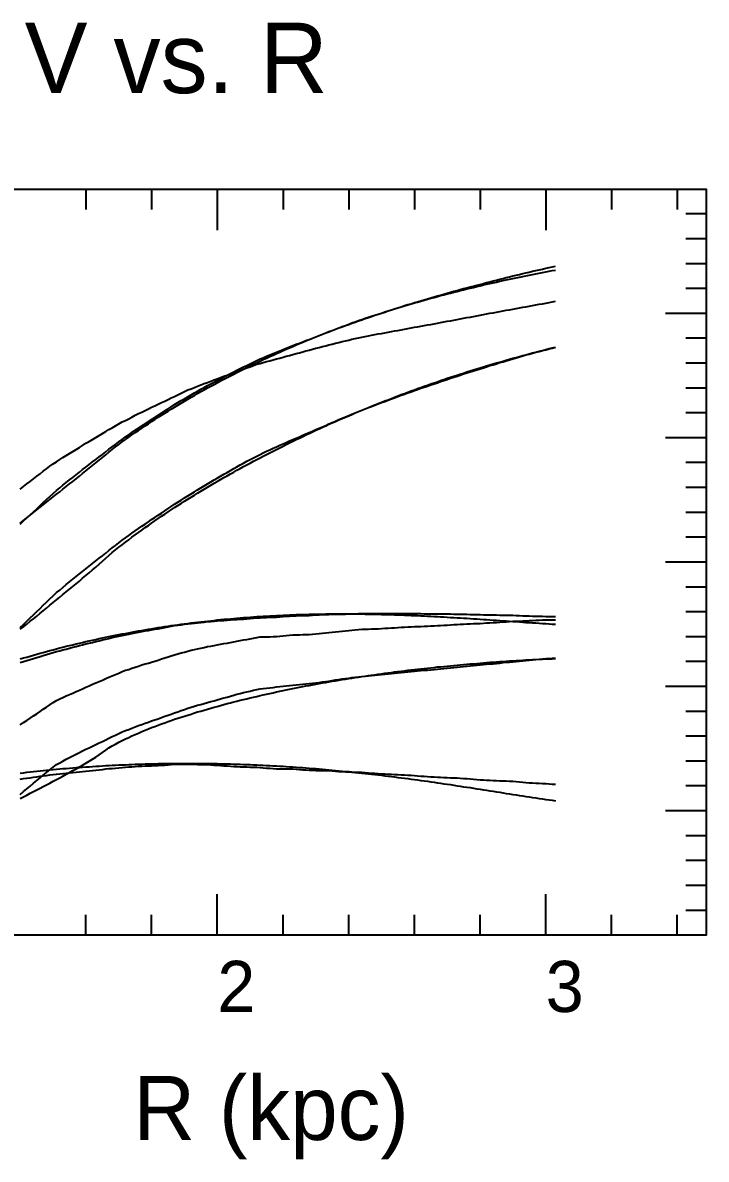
# Model space of a CAD drawing. Extents: x -35 to 179, y -35 to 143.
# Drawn here: x 72.3 to 179.2, y -35 to 142.6 of the extents above; entities that cross this region are included whole.
import ezdxf

# ---------------------------------------------------------------- set-up
doc = ezdxf.new("R2010")
doc.units = 0

msp = doc.modelspace()

# ---------------------------------------------------------------- linework, layer by layer
at = {"color": 0}
for p, q in [((82.18, 116.63), (82.18, 113.43)), ((92.45, 116.63), (92.45, 113.43)), ((102.72, 116.63), (102.72, 110.23)), ((113, 116.63), (113, 113.43)), ((123.27, 116.63), (123.27, 113.43)), ((133.54, 116.63), (133.54, 113.43)), ((143.81, 116.63), (143.81, 113.43)), ((154.08, 116.63), (154.08, 110.23)), ((164.36, 116.63), (164.36, 113.43)), ((174.63, 116.63), (174.63, 113.43)), ((179.2, 112.75), (176, 112.75)), ((179.2, 108.86), (176, 108.86)), ((179.2, 104.97), (176, 104.97)), ((179.2, 101.08), (176, 101.08)), ((179.2, 97.19), (172.8, 97.19)), ((179.2, 93.31), (176, 93.31)), ((179.2, 89.42), (176, 89.42)), ((179.2, 85.53), (176, 85.53)), ((179.2, 81.64), (176, 81.64)), ((179.2, 77.76), (172.8, 77.76)), ((179.2, 73.87), (176, 73.87)), ((179.2, 69.98), (176, 69.98)), ((179.2, 66.09), (176, 66.09)), ((179.2, 62.2), (176, 62.2)), ((179.2, 58.32), (172.8, 58.32)), ((179.2, 54.43), (176, 54.43)), ((179.2, 50.54), (176, 50.54)), ((179.2, 46.65), (176, 46.65)), ((179.2, 42.77), (176, 42.77)), ((179.2, 38.88), (172.8, 38.88)), ((179.2, 34.99), (176, 34.99)), ((179.2, 31.1), (176, 31.1)), ((179.2, 27.21), (176, 27.21)), ((179.2, 23.33), (176, 23.33)), ((179.2, 19.44), (172.8, 19.44)), ((179.2, 15.55), (176, 15.55)), ((179.2, 11.66), (176, 11.66)), ((179.2, 7.78), (176, 7.78)), ((102.72, 0), (102.72, 6.4)), ((154.08, 0), (154.08, 6.4)), ((179.2, 3.89), (176, 3.89)), ((82.18, 0), (82.18, 3.2)), ((92.45, 0), (92.45, 3.2)), ((113, 0), (113, 3.2)), ((123.27, 0), (123.27, 3.2)), ((133.54, 0), (133.54, 3.2)), ((143.81, 0), (143.81, 3.2)), ((164.36, 0), (164.36, 3.2)), ((174.63, 0), (174.63, 3.2))]:
    msp.add_line(p, q, dxfattribs=at)
msp.add_lwpolyline([(0, 0), (0, 116.63), (179.2, 116.63), (179.2, 0)], close=True, dxfattribs=at)
at = {"color": 4}
for points in [[(71.91, 64.28), (72.42, 64.76), (72.93, 65.24), (73.45, 65.71), (73.96, 66.19), (74.47, 66.67), (74.99, 67.15), (75.5, 67.63), (76.02, 68.1), (76.53, 68.57), (77.04, 69.05), (77.56, 69.52), (78.07, 69.93), (78.58, 70.34), (79.1, 70.75), (79.61, 71.16), (80.12, 71.56), (80.64, 71.97), (81.15, 72.37), (81.66, 72.78), (82.18, 73.18), (82.69, 73.58), (83.21, 73.98), (83.72, 74.38), (84.23, 74.78), (84.75, 75.17), (85.26, 75.57), (85.77, 75.96), (86.29, 76.35), (86.8, 76.73), (87.31, 77.12), (87.83, 77.5), (88.34, 77.88), (88.86, 78.22), (89.37, 78.57), (89.88, 78.93), (90.4, 79.28), (90.91, 79.62), (91.42, 79.96), (91.94, 80.29), (92.45, 80.62), (92.96, 80.95), (93.48, 81.28), (93.99, 81.62), (94.51, 81.95), (95.02, 82.28), (95.53, 82.61), (96.05, 82.94), (96.56, 83.25), (97.07, 83.56), (97.59, 83.87), (98.1, 84.18), (98.61, 84.49), (99.13, 84.78), (99.64, 85.06), (100.16, 85.35), (100.67, 85.63), (101.18, 85.91), (101.7, 86.19), (102.21, 86.46), (102.72, 86.73), (103.24, 86.99), (103.75, 87.26), (104.26, 87.53), (104.78, 87.79), (105.29, 88.05), (105.8, 88.31), (106.32, 88.57), (106.83, 88.83), (107.35, 89.08), (107.86, 89.33), (108.37, 89.59), (108.89, 89.83), (109.4, 90.08), (109.91, 90.28), (110.43, 90.49), (110.94, 90.7), (111.45, 90.91), (111.97, 91.12), (112.48, 91.33), (113, 91.55), (113.51, 91.76), (114.02, 91.97), (114.54, 92.18), (115.05, 92.38), (115.56, 92.57), (116.08, 92.76), (116.59, 92.95), (117.1, 93.14), (117.62, 93.35), (118.13, 93.55), (118.65, 93.76), (119.16, 93.96), (119.67, 94.16), (120.19, 94.36), (120.7, 94.55), (121.21, 94.75), (121.73, 94.94), (122.24, 95.13), (122.75, 95.32), (123.27, 95.51), (123.78, 95.7), (124.29, 95.89), (124.81, 96.08), (125.32, 96.26), (125.84, 96.43), (126.35, 96.59), (126.86, 96.76), (127.38, 96.93), (127.89, 97.09), (128.4, 97.26), (128.92, 97.43), (129.43, 97.6), (129.94, 97.76), (130.46, 97.92), (130.97, 98.09), (131.49, 98.25), (132, 98.41), (132.51, 98.57), (133.03, 98.72), (133.54, 98.88), (134.05, 99.03), (134.57, 99.18), (135.08, 99.32), (135.59, 99.47), (136.11, 99.62), (136.62, 99.77), (137.14, 99.92), (137.65, 100.07), (138.16, 100.22), (138.68, 100.36), (139.19, 100.51), (139.7, 100.65), (140.22, 100.8), (140.73, 100.94), (141.24, 101.08), (141.76, 101.21), (142.27, 101.35), (142.79, 101.48), (143.3, 101.61), (143.81, 101.74), (144.33, 101.88), (144.84, 102.01), (145.35, 102.15), (145.87, 102.28), (146.38, 102.41), (146.89, 102.54), (147.41, 102.67), (147.92, 102.8), (148.43, 102.93), (148.95, 103.06), (149.46, 103.18), (149.98, 103.3), (150.49, 103.42), (151, 103.54), (151.52, 103.66), (152.03, 103.78), (152.54, 103.9), (153.06, 104.01), (153.57, 104.13), (154.08, 104.25), (154.6, 104.35), (155.11, 104.46), (155.63, 104.56)], [(71.91, 48.1), (72.42, 48.59), (72.93, 49.09), (73.45, 49.59), (73.96, 50.09), (74.47, 50.59), (74.99, 51.09), (75.5, 51.58), (76.02, 52.07), (76.53, 52.56), (77.04, 53.06), (77.56, 53.55), (78.07, 53.96), (78.58, 54.38), (79.1, 54.8), (79.61, 55.22), (80.12, 55.64), (80.64, 56.06), (81.15, 56.47), (81.66, 56.88), (82.18, 57.29), (82.69, 57.71), (83.21, 58.11), (83.72, 58.52), (84.23, 58.93), (84.75, 59.33), (85.26, 59.74), (85.77, 60.14), (86.29, 60.54), (86.8, 60.94), (87.31, 61.33), (87.83, 61.73), (88.34, 62.12), (88.86, 62.47), (89.37, 62.84), (89.88, 63.2), (90.4, 63.56), (90.91, 63.92), (91.42, 64.27), (91.94, 64.62), (92.45, 64.96), (92.96, 65.31), (93.48, 65.66), (93.99, 66), (94.51, 66.34), (95.02, 66.68), (95.53, 67.02), (96.05, 67.36), (96.56, 67.7), (97.07, 68.03), (97.59, 68.36), (98.1, 68.69), (98.61, 69.02), (99.13, 69.33), (99.64, 69.64), (100.16, 69.95), (100.67, 70.25), (101.18, 70.56), (101.7, 70.86), (102.21, 71.16), (102.72, 71.46), (103.24, 71.76), (103.75, 72.06), (104.26, 72.35), (104.78, 72.65), (105.29, 72.94), (105.8, 73.23), (106.32, 73.52), (106.83, 73.81), (107.35, 74.08), (107.86, 74.35), (108.37, 74.63), (108.89, 74.9), (109.4, 75.17), (109.91, 75.4), (110.43, 75.64), (110.94, 75.88), (111.45, 76.11), (111.97, 76.34), (112.48, 76.58), (113, 76.8), (113.51, 77.03), (114.02, 77.26), (114.54, 77.49), (115.05, 77.71), (115.56, 77.93), (116.08, 78.15), (116.59, 78.37), (117.1, 78.59), (117.62, 78.81), (118.13, 79.03), (118.65, 79.26), (119.16, 79.48), (119.67, 79.69), (120.19, 79.92), (120.7, 80.15), (121.21, 80.37), (121.73, 80.59), (122.24, 80.82), (122.75, 81.03), (123.27, 81.25), (123.78, 81.46), (124.29, 81.67), (124.81, 81.87), (125.32, 82.08), (125.84, 82.28), (126.35, 82.48), (126.86, 82.67), (127.38, 82.87), (127.89, 83.06), (128.4, 83.26), (128.92, 83.45), (129.43, 83.64), (129.94, 83.83), (130.46, 84.02), (130.97, 84.21), (131.49, 84.4), (132, 84.58), (132.51, 84.77), (133.03, 84.95), (133.54, 85.13), (134.05, 85.31), (134.57, 85.49), (135.08, 85.67), (135.59, 85.84), (136.11, 86.02), (136.62, 86.2), (137.14, 86.37), (137.65, 86.55), (138.16, 86.72), (138.68, 86.89), (139.19, 87.06), (139.7, 87.23), (140.22, 87.4), (140.73, 87.57), (141.24, 87.74), (141.76, 87.9), (142.27, 88.07), (142.79, 88.23), (143.3, 88.39), (143.81, 88.55), (144.33, 88.71), (144.84, 88.87), (145.35, 89.03), (145.87, 89.18), (146.38, 89.34), (146.89, 89.5), (147.41, 89.65), (147.92, 89.8), (148.43, 89.96), (148.95, 90.11), (149.46, 90.26), (149.98, 90.41), (150.49, 90.56), (151, 90.71), (151.52, 90.85), (152.03, 91), (152.54, 91.14), (153.06, 91.28), (153.57, 91.42), (154.08, 91.56), (154.6, 91.69), (155.11, 91.81), (155.63, 91.94)], [(71.91, 42.65), (72.42, 42.81), (72.93, 42.96), (73.45, 43.12), (73.96, 43.28), (74.47, 43.43), (74.99, 43.59), (75.5, 43.74), (76.02, 43.89), (76.53, 44.04), (77.04, 44.19), (77.56, 44.34), (78.07, 44.47), (78.58, 44.61), (79.1, 44.74), (79.61, 44.87), (80.12, 45.01), (80.64, 45.14), (81.15, 45.27), (81.66, 45.4), (82.18, 45.53), (82.69, 45.65), (83.21, 45.78), (83.72, 45.91), (84.23, 46.03), (84.75, 46.16), (85.26, 46.28), (85.77, 46.4), (86.29, 46.52), (86.8, 46.63), (87.31, 46.74), (87.83, 46.86), (88.34, 46.97), (88.86, 47.07), (89.37, 47.18), (89.88, 47.28), (90.4, 47.38), (90.91, 47.48), (91.42, 47.57), (91.94, 47.66), (92.45, 47.74), (92.96, 47.83), (93.48, 47.91), (93.99, 48.01), (94.51, 48.11), (95.02, 48.21), (95.53, 48.3), (96.05, 48.39), (96.56, 48.46), (97.07, 48.53), (97.59, 48.6), (98.1, 48.66), (98.61, 48.73), (99.13, 48.79), (99.64, 48.85), (100.16, 48.91), (100.67, 48.96), (101.18, 49.02), (101.7, 49.06), (102.21, 49.1), (102.72, 49.14), (103.24, 49.18), (103.75, 49.21), (104.26, 49.25), (104.78, 49.29), (105.29, 49.33), (105.8, 49.36), (106.32, 49.4), (106.83, 49.43), (107.35, 49.48), (107.86, 49.52), (108.37, 49.56), (108.89, 49.6), (109.4, 49.64), (109.91, 49.66), (110.43, 49.68), (110.94, 49.7), (111.45, 49.72), (111.97, 49.74), (112.48, 49.78), (113, 49.82), (113.51, 49.86), (114.02, 49.9), (114.54, 49.93), (115.05, 49.95), (115.56, 49.96), (116.08, 49.97), (116.59, 49.99), (117.1, 50), (117.62, 50.03), (118.13, 50.06), (118.65, 50.09), (119.16, 50.12), (119.67, 50.15), (120.19, 50.16), (120.7, 50.17), (121.21, 50.18), (121.73, 50.18), (122.24, 50.19), (122.75, 50.2), (123.27, 50.22), (123.78, 50.24), (124.29, 50.25), (124.81, 50.27), (125.32, 50.29), (125.84, 50.28), (126.35, 50.28), (126.86, 50.28), (127.38, 50.28), (127.89, 50.28), (128.4, 50.28), (128.92, 50.29), (129.43, 50.29), (129.94, 50.29), (130.46, 50.29), (130.97, 50.3), (131.49, 50.3), (132, 50.3), (132.51, 50.3), (133.03, 50.3), (133.54, 50.29), (134.05, 50.28), (134.57, 50.27), (135.08, 50.26), (135.59, 50.25), (136.11, 50.25), (136.62, 50.25), (137.14, 50.24), (137.65, 50.23), (138.16, 50.23), (138.68, 50.22), (139.19, 50.22), (139.7, 50.21), (140.22, 50.21), (140.73, 50.2), (141.24, 50.19), (141.76, 50.17), (142.27, 50.16), (142.79, 50.14), (143.3, 50.12), (143.81, 50.11), (144.33, 50.1), (144.84, 50.09), (145.35, 50.08), (145.87, 50.07), (146.38, 50.06), (146.89, 50.05), (147.41, 50.04), (147.92, 50.03), (148.43, 50.02), (148.95, 50.01), (149.46, 49.99), (149.98, 49.97), (150.49, 49.95), (151, 49.93), (151.52, 49.91), (152.03, 49.89), (152.54, 49.88), (153.06, 49.87), (153.57, 49.85), (154.08, 49.84), (154.6, 49.83), (155.11, 49.81), (155.63, 49.8)]]:
    msp.add_lwpolyline(points, dxfattribs=at)
at = {"color": 3}
for points in [[(71.91, 64.43), (72.42, 64.84), (72.93, 65.25), (73.45, 65.66), (73.96, 66.07), (74.47, 66.48), (74.99, 66.89), (75.5, 67.3), (76.02, 67.71), (76.53, 68.11), (77.04, 68.52), (77.56, 68.93), (78.07, 69.33), (78.58, 69.74), (79.1, 70.14), (79.61, 70.55), (80.12, 70.95), (80.64, 71.36), (81.15, 71.77), (81.66, 72.18), (82.18, 72.58), (82.69, 72.99), (83.21, 73.41), (83.72, 73.83), (84.23, 74.25), (84.75, 74.68), (85.26, 75.11), (85.77, 75.53), (86.29, 75.93), (86.8, 76.33), (87.31, 76.72), (87.83, 77.1), (88.34, 77.47), (88.86, 77.84), (89.37, 78.21), (89.88, 78.56), (90.4, 78.92), (90.91, 79.27), (91.42, 79.62), (91.94, 79.96), (92.45, 80.3), (92.96, 80.63), (93.48, 80.96), (93.99, 81.29), (94.51, 81.61), (95.02, 81.93), (95.53, 82.25), (96.05, 82.56), (96.56, 82.88), (97.07, 83.18), (97.59, 83.49), (98.1, 83.79), (98.61, 84.09), (99.13, 84.38), (99.64, 84.68), (100.16, 84.97), (100.67, 85.25), (101.18, 85.54), (101.7, 85.82), (102.21, 86.1), (102.72, 86.37), (103.24, 86.65), (103.75, 86.92), (104.26, 87.19), (104.78, 87.45), (105.29, 87.72), (105.8, 87.98), (106.32, 88.24), (106.83, 88.49), (107.35, 88.75), (107.86, 89), (108.37, 89.24), (108.89, 89.49), (109.4, 89.73), (109.91, 89.98), (110.43, 90.21), (110.94, 90.45), (111.45, 90.69), (111.97, 90.92), (112.48, 91.15), (113, 91.38), (113.51, 91.6), (114.02, 91.82), (114.54, 92.05), (115.05, 92.26), (115.56, 92.48), (116.08, 92.7), (116.59, 92.91), (117.1, 93.12), (117.62, 93.33), (118.13, 93.53), (118.65, 93.74), (119.16, 93.94), (119.67, 94.14), (120.19, 94.34), (120.7, 94.53), (121.21, 94.73), (121.73, 94.92), (122.24, 95.11), (122.75, 95.3), (123.27, 95.49), (123.78, 95.67), (124.29, 95.85), (124.81, 96.03), (125.32, 96.21), (125.84, 96.39), (126.35, 96.56), (126.86, 96.74), (127.38, 96.91), (127.89, 97.08), (128.4, 97.25), (128.92, 97.41), (129.43, 97.58), (129.94, 97.74), (130.46, 97.9), (130.97, 98.06), (131.49, 98.22), (132, 98.37), (132.51, 98.53), (133.03, 98.68), (133.54, 98.83), (134.05, 98.98), (134.57, 99.12), (135.08, 99.27), (135.59, 99.41), (136.11, 99.56), (136.62, 99.7), (137.14, 99.84), (137.65, 99.98), (138.16, 100.11), (138.68, 100.25), (139.19, 100.38), (139.7, 100.51), (140.22, 100.64), (140.73, 100.77), (141.24, 100.9), (141.76, 101.03), (142.27, 101.15), (142.79, 101.27), (143.3, 101.4), (143.81, 101.52), (144.33, 101.64), (144.84, 101.75), (145.35, 101.87), (145.87, 101.99), (146.38, 102.1), (146.89, 102.22), (147.41, 102.33), (147.92, 102.44), (148.43, 102.55), (148.95, 102.66), (149.46, 102.76), (149.98, 102.87), (150.49, 102.98), (151, 103.08), (151.52, 103.18), (152.03, 103.29), (152.54, 103.39), (153.06, 103.49), (153.57, 103.59), (154.08, 103.69), (154.6, 103.79), (155.11, 103.89), (155.63, 103.98)], [(71.91, 47.82), (72.42, 48.23), (72.93, 48.65), (73.45, 49.07), (73.96, 49.48), (74.47, 49.9), (74.99, 50.32), (75.5, 50.73), (76.02, 51.15), (76.53, 51.57), (77.04, 51.99), (77.56, 52.41), (78.07, 52.83), (78.58, 53.25), (79.1, 53.67), (79.61, 54.09), (80.12, 54.52), (80.64, 54.94), (81.15, 55.37), (81.66, 55.8), (82.18, 56.23), (82.69, 56.66), (83.21, 57.1), (83.72, 57.55), (84.23, 58), (84.75, 58.47), (85.26, 58.93), (85.77, 59.38), (86.29, 59.81), (86.8, 60.23), (87.31, 60.64), (87.83, 61.04), (88.34, 61.44), (88.86, 61.83), (89.37, 62.22), (89.88, 62.6), (90.4, 62.97), (90.91, 63.34), (91.42, 63.71), (91.94, 64.07), (92.45, 64.43), (92.96, 64.79), (93.48, 65.14), (93.99, 65.49), (94.51, 65.83), (95.02, 66.17), (95.53, 66.51), (96.05, 66.84), (96.56, 67.18), (97.07, 67.5), (97.59, 67.83), (98.1, 68.15), (98.61, 68.47), (99.13, 68.79), (99.64, 69.11), (100.16, 69.42), (100.67, 69.73), (101.18, 70.03), (101.7, 70.34), (102.21, 70.64), (102.72, 70.94), (103.24, 71.24), (103.75, 71.53), (104.26, 71.82), (104.78, 72.12), (105.29, 72.4), (105.8, 72.69), (106.32, 72.97), (106.83, 73.25), (107.35, 73.53), (107.86, 73.81), (108.37, 74.08), (108.89, 74.36), (109.4, 74.63), (109.91, 74.9), (110.43, 75.16), (110.94, 75.43), (111.45, 75.69), (111.97, 75.95), (112.48, 76.21), (113, 76.46), (113.51, 76.72), (114.02, 76.97), (114.54, 77.22), (115.05, 77.47), (115.56, 77.72), (116.08, 77.96), (116.59, 78.21), (117.1, 78.45), (117.62, 78.69), (118.13, 78.93), (118.65, 79.16), (119.16, 79.4), (119.67, 79.63), (120.19, 79.86), (120.7, 80.09), (121.21, 80.31), (121.73, 80.54), (122.24, 80.76), (122.75, 80.98), (123.27, 81.2), (123.78, 81.42), (124.29, 81.64), (124.81, 81.85), (125.32, 82.07), (125.84, 82.28), (126.35, 82.49), (126.86, 82.7), (127.38, 82.9), (127.89, 83.11), (128.4, 83.31), (128.92, 83.51), (129.43, 83.71), (129.94, 83.91), (130.46, 84.11), (130.97, 84.3), (131.49, 84.5), (132, 84.69), (132.51, 84.88), (133.03, 85.07), (133.54, 85.26), (134.05, 85.44), (134.57, 85.63), (135.08, 85.81), (135.59, 85.99), (136.11, 86.17), (136.62, 86.35), (137.14, 86.52), (137.65, 86.7), (138.16, 86.87), (138.68, 87.05), (139.19, 87.22), (139.7, 87.39), (140.22, 87.55), (140.73, 87.72), (141.24, 87.88), (141.76, 88.05), (142.27, 88.21), (142.79, 88.37), (143.3, 88.53), (143.81, 88.68), (144.33, 88.84), (144.84, 88.99), (145.35, 89.15), (145.87, 89.3), (146.38, 89.45), (146.89, 89.6), (147.41, 89.75), (147.92, 89.89), (148.43, 90.04), (148.95, 90.18), (149.46, 90.32), (149.98, 90.46), (150.49, 90.6), (151, 90.74), (151.52, 90.87), (152.03, 91.01), (152.54, 91.14), (153.06, 91.27), (153.57, 91.4), (154.08, 91.53), (154.6, 91.66), (155.11, 91.79), (155.63, 91.91)], [(71.91, 43.19), (72.42, 43.34), (72.93, 43.49), (73.45, 43.64), (73.96, 43.79), (74.47, 43.93), (74.99, 44.08), (75.5, 44.22), (76.02, 44.36), (76.53, 44.5), (77.04, 44.63), (77.56, 44.77), (78.07, 44.9), (78.58, 45.03), (79.1, 45.16), (79.61, 45.29), (80.12, 45.41), (80.64, 45.54), (81.15, 45.66), (81.66, 45.78), (82.18, 45.9), (82.69, 46.02), (83.21, 46.13), (83.72, 46.25), (84.23, 46.36), (84.75, 46.47), (85.26, 46.58), (85.77, 46.68), (86.29, 46.79), (86.8, 46.89), (87.31, 46.99), (87.83, 47.09), (88.34, 47.19), (88.86, 47.29), (89.37, 47.38), (89.88, 47.48), (90.4, 47.57), (90.91, 47.66), (91.42, 47.74), (91.94, 47.83), (92.45, 47.92), (92.96, 48), (93.48, 48.08), (93.99, 48.16), (94.51, 48.24), (95.02, 48.32), (95.53, 48.39), (96.05, 48.46), (96.56, 48.54), (97.07, 48.61), (97.59, 48.68), (98.1, 48.74), (98.61, 48.81), (99.13, 48.87), (99.64, 48.93), (100.16, 48.99), (100.67, 49.05), (101.18, 49.11), (101.7, 49.17), (102.21, 49.22), (102.72, 49.28), (103.24, 49.33), (103.75, 49.38), (104.26, 49.43), (104.78, 49.47), (105.29, 49.52), (105.8, 49.56), (106.32, 49.6), (106.83, 49.65), (107.35, 49.69), (107.86, 49.72), (108.37, 49.76), (108.89, 49.8), (109.4, 49.83), (109.91, 49.86), (110.43, 49.89), (110.94, 49.92), (111.45, 49.95), (111.97, 49.98), (112.48, 50), (113, 50.03), (113.51, 50.05), (114.02, 50.07), (114.54, 50.09), (115.05, 50.11), (115.56, 50.13), (116.08, 50.14), (116.59, 50.16), (117.1, 50.17), (117.62, 50.18), (118.13, 50.19), (118.65, 50.2), (119.16, 50.21), (119.67, 50.22), (120.19, 50.22), (120.7, 50.23), (121.21, 50.23), (121.73, 50.23), (122.24, 50.23), (122.75, 50.23), (123.27, 50.23), (123.78, 50.23), (124.29, 50.23), (124.81, 50.22), (125.32, 50.22), (125.84, 50.21), (126.35, 50.2), (126.86, 50.19), (127.38, 50.18), (127.89, 50.17), (128.4, 50.16), (128.92, 50.14), (129.43, 50.13), (129.94, 50.12), (130.46, 50.1), (130.97, 50.08), (131.49, 50.06), (132, 50.04), (132.51, 50.02), (133.03, 50), (133.54, 49.98), (134.05, 49.96), (134.57, 49.94), (135.08, 49.91), (135.59, 49.89), (136.11, 49.86), (136.62, 49.84), (137.14, 49.81), (137.65, 49.78), (138.16, 49.75), (138.68, 49.72), (139.19, 49.69), (139.7, 49.66), (140.22, 49.63), (140.73, 49.6), (141.24, 49.57), (141.76, 49.54), (142.27, 49.51), (142.79, 49.47), (143.3, 49.44), (143.81, 49.4), (144.33, 49.37), (144.84, 49.34), (145.35, 49.3), (145.87, 49.27), (146.38, 49.23), (146.89, 49.2), (147.41, 49.16), (147.92, 49.12), (148.43, 49.09), (148.95, 49.05), (149.46, 49.02), (149.98, 48.98), (150.49, 48.95), (151, 48.91), (151.52, 48.88), (152.03, 48.84), (152.54, 48.81), (153.06, 48.78), (153.57, 48.75), (154.08, 48.71), (154.6, 48.68), (155.11, 48.65), (155.63, 48.63)]]:
    msp.add_lwpolyline(points, dxfattribs=at)
at = {"color": 6}
for points in [[(71.91, 69.75), (72.42, 70.15), (72.93, 70.55), (73.45, 70.94), (73.96, 71.34), (74.47, 71.74), (74.99, 72.13), (75.5, 72.52), (76.02, 72.92), (76.53, 73.31), (77.04, 73.7), (77.56, 74.02), (78.07, 74.35), (78.58, 74.67), (79.1, 74.99), (79.61, 75.31), (80.12, 75.63), (80.64, 75.94), (81.15, 76.26), (81.66, 76.57), (82.18, 76.89), (82.69, 77.19), (83.21, 77.5), (83.72, 77.81), (84.23, 78.11), (84.75, 78.42), (85.26, 78.72), (85.77, 79.03), (86.29, 79.33), (86.8, 79.63), (87.31, 79.94), (87.83, 80.24), (88.34, 80.48), (88.86, 80.74), (89.37, 81), (89.88, 81.27), (90.4, 81.53), (90.91, 81.77), (91.42, 82.02), (91.94, 82.27), (92.45, 82.52), (92.96, 82.77), (93.48, 83.01), (93.99, 83.25), (94.51, 83.5), (95.02, 83.74), (95.53, 83.99), (96.05, 84.23), (96.56, 84.48), (97.07, 84.73), (97.59, 84.98), (98.1, 85.23), (98.61, 85.43), (99.13, 85.63), (99.64, 85.83), (100.16, 86.02), (100.67, 86.22), (101.18, 86.41), (101.7, 86.61), (102.21, 86.8), (102.72, 86.99), (103.24, 87.18), (103.75, 87.37), (104.26, 87.56), (104.78, 87.75), (105.29, 87.94), (105.8, 88.12), (106.32, 88.31), (106.83, 88.5), (107.35, 88.69), (107.86, 88.87), (108.37, 89.06), (108.89, 89.25), (109.4, 89.38), (109.91, 89.52), (110.43, 89.67), (110.94, 89.81), (111.45, 89.96), (111.97, 90.09), (112.48, 90.22), (113, 90.36), (113.51, 90.49), (114.02, 90.62), (114.54, 90.77), (115.05, 90.91), (115.56, 91.05), (116.08, 91.19), (116.59, 91.34), (117.1, 91.47), (117.62, 91.61), (118.13, 91.74), (118.65, 91.88), (119.16, 92.02), (119.67, 92.15), (120.19, 92.28), (120.7, 92.41), (121.21, 92.54), (121.73, 92.67), (122.24, 92.8), (122.75, 92.92), (123.27, 93.04), (123.78, 93.16), (124.29, 93.28), (124.81, 93.39), (125.32, 93.49), (125.84, 93.59), (126.35, 93.69), (126.86, 93.79), (127.38, 93.89), (127.89, 93.98), (128.4, 94.08), (128.92, 94.17), (129.43, 94.27), (129.94, 94.36), (130.46, 94.46), (130.97, 94.55), (131.49, 94.65), (132, 94.74), (132.51, 94.84), (133.03, 94.93), (133.54, 95.03), (134.05, 95.12), (134.57, 95.21), (135.08, 95.31), (135.59, 95.4), (136.11, 95.49), (136.62, 95.59), (137.14, 95.68), (137.65, 95.77), (138.16, 95.87), (138.68, 95.96), (139.19, 96.06), (139.7, 96.15), (140.22, 96.25), (140.73, 96.35), (141.24, 96.44), (141.76, 96.54), (142.27, 96.63), (142.79, 96.73), (143.3, 96.82), (143.81, 96.92), (144.33, 97.01), (144.84, 97.11), (145.35, 97.21), (145.87, 97.3), (146.38, 97.4), (146.89, 97.49), (147.41, 97.59), (147.92, 97.68), (148.43, 97.78), (148.95, 97.87), (149.46, 97.97), (149.98, 98.06), (150.49, 98.15), (151, 98.25), (151.52, 98.34), (152.03, 98.44), (152.54, 98.53), (153.06, 98.63), (153.57, 98.72), (154.08, 98.82), (154.6, 98.91), (155.11, 99.01), (155.63, 99.1)], [(71.91, 22.02), (72.42, 22.45), (72.93, 22.89), (73.45, 23.32), (73.96, 23.76), (74.47, 24.19), (74.99, 24.63), (75.5, 25.04), (76.02, 25.46), (76.53, 25.87), (77.04, 26.29), (77.56, 26.7), (78.07, 26.96), (78.58, 27.23), (79.1, 27.5), (79.61, 27.76), (80.12, 28.03), (80.64, 28.29), (81.15, 28.54), (81.66, 28.8), (82.18, 29.06), (82.69, 29.32), (83.21, 29.57), (83.72, 29.81), (84.23, 30.06), (84.75, 30.31), (85.26, 30.56), (85.77, 30.8), (86.29, 31.05), (86.8, 31.29), (87.31, 31.53), (87.83, 31.77), (88.34, 32.01), (88.86, 32.18), (89.37, 32.38), (89.88, 32.57), (90.4, 32.76), (90.91, 32.96), (91.42, 33.13), (91.94, 33.31), (92.45, 33.49), (92.96, 33.67), (93.48, 33.85), (93.99, 34.04), (94.51, 34.22), (95.02, 34.4), (95.53, 34.58), (96.05, 34.77), (96.56, 34.94), (97.07, 35.12), (97.59, 35.29), (98.1, 35.47), (98.61, 35.65), (99.13, 35.79), (99.64, 35.94), (100.16, 36.08), (100.67, 36.23), (101.18, 36.37), (101.7, 36.52), (102.21, 36.66), (102.72, 36.8), (103.24, 36.95), (103.75, 37.09), (104.26, 37.23), (104.78, 37.37), (105.29, 37.52), (105.8, 37.66), (106.32, 37.8), (106.83, 37.94), (107.35, 38.05), (107.86, 38.17), (108.37, 38.29), (108.89, 38.41), (109.4, 38.53), (109.91, 38.57), (110.43, 38.63), (110.94, 38.69), (111.45, 38.75), (111.97, 38.81), (112.48, 38.86), (113, 38.92), (113.51, 38.97), (114.02, 39.03), (114.54, 39.08), (115.05, 39.13), (115.56, 39.18), (116.08, 39.24), (116.59, 39.29), (117.1, 39.34), (117.62, 39.4), (118.13, 39.46), (118.65, 39.53), (119.16, 39.59), (119.67, 39.65), (120.19, 39.73), (120.7, 39.82), (121.21, 39.9), (121.73, 39.98), (122.24, 40.06), (122.75, 40.14), (123.27, 40.2), (123.78, 40.27), (124.29, 40.33), (124.81, 40.4), (125.32, 40.47), (125.84, 40.51), (126.35, 40.56), (126.86, 40.61), (127.38, 40.66), (127.89, 40.71), (128.4, 40.76), (128.92, 40.81), (129.43, 40.87), (129.94, 40.92), (130.46, 40.97), (130.97, 41.02), (131.49, 41.07), (132, 41.12), (132.51, 41.17), (133.03, 41.22), (133.54, 41.27), (134.05, 41.32), (134.57, 41.36), (135.08, 41.41), (135.59, 41.46), (136.11, 41.51), (136.62, 41.56), (137.14, 41.61), (137.65, 41.66), (138.16, 41.71), (138.68, 41.76), (139.19, 41.81), (139.7, 41.86), (140.22, 41.91), (140.73, 41.96), (141.24, 42.01), (141.76, 42.06), (142.27, 42.11), (142.79, 42.16), (143.3, 42.21), (143.81, 42.26), (144.33, 42.31), (144.84, 42.36), (145.35, 42.41), (145.87, 42.45), (146.38, 42.5), (146.89, 42.55), (147.41, 42.61), (147.92, 42.66), (148.43, 42.71), (148.95, 42.76), (149.46, 42.81), (149.98, 42.86), (150.49, 42.91), (151, 42.96), (151.52, 43.01), (152.03, 43.06), (152.54, 43.11), (153.06, 43.15), (153.57, 43.2), (154.08, 43.25), (154.6, 43.27), (155.11, 43.29), (155.63, 43.3)]]:
    msp.add_lwpolyline(points, dxfattribs=at)
at = {"color": 1}
msp.add_lwpolyline([(71.91, 32.88), (72.42, 33.23), (72.93, 33.57), (73.45, 33.92), (73.96, 34.27), (74.47, 34.63), (74.99, 34.98), (75.5, 35.32), (76.02, 35.67), (76.53, 36.01), (77.04, 36.36), (77.56, 36.71), (78.07, 36.93), (78.58, 37.16), (79.1, 37.4), (79.61, 37.63), (80.12, 37.86), (80.64, 38.09), (81.15, 38.31), (81.66, 38.54), (82.18, 38.77), (82.69, 38.99), (83.21, 39.22), (83.72, 39.44), (84.23, 39.67), (84.75, 39.89), (85.26, 40.12), (85.77, 40.33), (86.29, 40.55), (86.8, 40.76), (87.31, 40.98), (87.83, 41.2), (88.34, 41.41), (88.86, 41.56), (89.37, 41.74), (89.88, 41.91), (90.4, 42.08), (90.91, 42.25), (91.42, 42.4), (91.94, 42.55), (92.45, 42.7), (92.96, 42.85), (93.48, 43.01), (93.99, 43.18), (94.51, 43.35), (95.02, 43.52), (95.53, 43.69), (96.05, 43.85), (96.56, 43.99), (97.07, 44.13), (97.59, 44.27), (98.1, 44.41), (98.61, 44.55), (99.13, 44.67), (99.64, 44.78), (100.16, 44.89), (100.67, 45), (101.18, 45.11), (101.7, 45.2), (102.21, 45.3), (102.72, 45.4), (103.24, 45.49), (103.75, 45.59), (104.26, 45.68), (104.78, 45.78), (105.29, 45.88), (105.8, 45.97), (106.32, 46.07), (106.83, 46.17), (107.35, 46.25), (107.86, 46.34), (108.37, 46.44), (108.89, 46.53), (109.4, 46.62), (109.91, 46.62), (110.43, 46.64), (110.94, 46.67), (111.45, 46.69), (111.97, 46.72), (112.48, 46.77), (113, 46.81), (113.51, 46.86), (114.02, 46.9), (114.54, 46.95), (115.05, 46.96), (115.56, 46.98), (116.08, 47), (116.59, 47.02), (117.1, 47.03), (117.62, 47.08), (118.13, 47.13), (118.65, 47.19), (119.16, 47.24), (119.67, 47.29), (120.19, 47.34), (120.7, 47.39), (121.21, 47.44), (121.73, 47.48), (122.24, 47.53), (122.75, 47.58), (123.27, 47.63), (123.78, 47.68), (124.29, 47.73), (124.81, 47.77), (125.32, 47.82), (125.84, 47.83), (126.35, 47.85), (126.86, 47.88), (127.38, 47.9), (127.89, 47.92), (128.4, 47.95), (128.92, 47.98), (129.43, 48.01), (129.94, 48.04), (130.46, 48.07), (130.97, 48.1), (131.49, 48.13), (132, 48.16), (132.51, 48.19), (133.03, 48.22), (133.54, 48.24), (134.05, 48.26), (134.57, 48.27), (135.08, 48.29), (135.59, 48.31), (136.11, 48.34), (136.62, 48.37), (137.14, 48.4), (137.65, 48.43), (138.16, 48.46), (138.68, 48.49), (139.19, 48.52), (139.7, 48.56), (140.22, 48.59), (140.73, 48.62), (141.24, 48.65), (141.76, 48.67), (142.27, 48.69), (142.79, 48.71), (143.3, 48.73), (143.81, 48.75), (144.33, 48.78), (144.84, 48.81), (145.35, 48.84), (145.87, 48.87), (146.38, 48.9), (146.89, 48.93), (147.41, 48.97), (147.92, 49), (148.43, 49.03), (148.95, 49.07), (149.46, 49.09), (149.98, 49.11), (150.49, 49.13), (151, 49.16), (151.52, 49.18), (152.03, 49.21), (152.54, 49.24), (153.06, 49.26), (153.57, 49.29), (154.08, 49.32), (154.6, 49.32), (155.11, 49.32), (155.63, 49.32)], dxfattribs=at)
at = {"color": 2}
for points in [[(71.91, 32.88), (72.42, 33.23), (72.93, 33.57), (73.45, 33.92), (73.96, 34.27), (74.47, 34.63), (74.99, 34.98), (75.5, 35.32), (76.02, 35.67), (76.53, 36.01), (77.04, 36.36), (77.56, 36.71), (78.07, 36.93), (78.58, 37.16), (79.1, 37.4), (79.61, 37.63), (80.12, 37.86), (80.64, 38.09), (81.15, 38.31), (81.66, 38.54), (82.18, 38.77), (82.69, 38.99), (83.21, 39.22), (83.72, 39.44), (84.23, 39.67), (84.75, 39.89), (85.26, 40.12), (85.77, 40.33), (86.29, 40.55), (86.8, 40.76), (87.31, 40.98), (87.83, 41.2), (88.34, 41.41), (88.86, 41.56), (89.37, 41.74), (89.88, 41.91), (90.4, 42.08), (90.91, 42.25), (91.42, 42.4), (91.94, 42.55), (92.45, 42.7), (92.96, 42.85), (93.48, 43.01), (93.99, 43.18), (94.51, 43.35), (95.02, 43.52), (95.53, 43.69), (96.05, 43.85), (96.56, 43.99), (97.07, 44.13), (97.59, 44.27), (98.1, 44.41), (98.61, 44.55), (99.13, 44.67), (99.64, 44.78), (100.16, 44.89), (100.67, 45), (101.18, 45.11), (101.7, 45.2), (102.21, 45.3), (102.72, 45.4), (103.24, 45.49), (103.75, 45.59), (104.26, 45.68), (104.78, 45.78), (105.29, 45.88), (105.8, 45.97), (106.32, 46.07), (106.83, 46.17), (107.35, 46.25), (107.86, 46.34), (108.37, 46.44), (108.89, 46.53), (109.4, 46.62), (109.91, 46.62), (110.43, 46.64), (110.94, 46.67), (111.45, 46.69), (111.97, 46.72), (112.48, 46.77), (113, 46.81), (113.51, 46.86), (114.02, 46.9), (114.54, 46.95), (115.05, 46.96), (115.56, 46.98), (116.08, 47), (116.59, 47.02), (117.1, 47.03), (117.62, 47.08), (118.13, 47.13), (118.65, 47.19), (119.16, 47.24), (119.67, 47.29), (120.19, 47.34), (120.7, 47.39), (121.21, 47.44), (121.73, 47.48), (122.24, 47.53), (122.75, 47.58), (123.27, 47.63), (123.78, 47.68), (124.29, 47.73), (124.81, 47.77), (125.32, 47.82), (125.84, 47.83), (126.35, 47.85), (126.86, 47.88), (127.38, 47.9), (127.89, 47.92), (128.4, 47.95), (128.92, 47.98), (129.43, 48.01), (129.94, 48.04), (130.46, 48.07), (130.97, 48.1), (131.49, 48.13), (132, 48.16), (132.51, 48.19), (133.03, 48.22), (133.54, 48.24), (134.05, 48.26), (134.57, 48.27), (135.08, 48.29), (135.59, 48.31), (136.11, 48.34), (136.62, 48.37), (137.14, 48.4), (137.65, 48.43), (138.16, 48.46), (138.68, 48.49), (139.19, 48.52), (139.7, 48.56), (140.22, 48.59), (140.73, 48.62), (141.24, 48.65), (141.76, 48.67), (142.27, 48.69), (142.79, 48.71), (143.3, 48.73), (143.81, 48.75), (144.33, 48.78), (144.84, 48.81), (145.35, 48.84), (145.87, 48.87), (146.38, 48.9), (146.89, 48.93), (147.41, 48.97), (147.92, 49), (148.43, 49.03), (148.95, 49.07), (149.46, 49.09), (149.98, 49.11), (150.49, 49.13), (151, 49.16), (151.52, 49.18), (152.03, 49.21), (152.54, 49.24), (153.06, 49.26), (153.57, 49.29), (154.08, 49.32), (154.6, 49.32), (155.11, 49.32), (155.63, 49.32)], [(71.91, 21.4), (72.42, 21.66), (72.93, 21.92), (73.45, 22.19), (73.96, 22.45), (74.47, 22.72), (74.99, 22.99), (75.5, 23.25), (76.02, 23.52), (76.53, 23.79), (77.04, 24.06), (77.56, 24.34), (78.07, 24.61), (78.58, 24.89), (79.1, 25.16), (79.61, 25.44), (80.12, 25.73), (80.64, 26.01), (81.15, 26.3), (81.66, 26.6), (82.18, 26.9), (82.69, 27.21), (83.21, 27.52), (83.72, 27.85), (84.23, 28.2), (84.75, 28.57), (85.26, 28.94), (85.77, 29.28), (86.29, 29.59), (86.8, 29.88), (87.31, 30.16), (87.83, 30.42), (88.34, 30.68), (88.86, 30.92), (89.37, 31.16), (89.88, 31.39), (90.4, 31.61), (90.91, 31.83), (91.42, 32.04), (91.94, 32.25), (92.45, 32.45), (92.96, 32.65), (93.48, 32.84), (93.99, 33.03), (94.51, 33.21), (95.02, 33.4), (95.53, 33.57), (96.05, 33.75), (96.56, 33.92), (97.07, 34.09), (97.59, 34.26), (98.1, 34.42), (98.61, 34.58), (99.13, 34.74), (99.64, 34.9), (100.16, 35.05), (100.67, 35.2), (101.18, 35.35), (101.7, 35.5), (102.21, 35.64), (102.72, 35.78), (103.24, 35.92), (103.75, 36.06), (104.26, 36.2), (104.78, 36.33), (105.29, 36.46), (105.8, 36.59), (106.32, 36.72), (106.83, 36.85), (107.35, 36.97), (107.86, 37.1), (108.37, 37.22), (108.89, 37.34), (109.4, 37.46), (109.91, 37.57), (110.43, 37.69), (110.94, 37.8), (111.45, 37.91), (111.97, 38.03), (112.48, 38.13), (113, 38.24), (113.51, 38.35), (114.02, 38.45), (114.54, 38.56), (115.05, 38.66), (115.56, 38.76), (116.08, 38.86), (116.59, 38.96), (117.1, 39.05), (117.62, 39.15), (118.13, 39.24), (118.65, 39.34), (119.16, 39.43), (119.67, 39.52), (120.19, 39.61), (120.7, 39.7), (121.21, 39.78), (121.73, 39.87), (122.24, 39.95), (122.75, 40.04), (123.27, 40.12), (123.78, 40.2), (124.29, 40.28), (124.81, 40.36), (125.32, 40.43), (125.84, 40.51), (126.35, 40.59), (126.86, 40.66), (127.38, 40.73), (127.89, 40.81), (128.4, 40.88), (128.92, 40.95), (129.43, 41.02), (129.94, 41.08), (130.46, 41.15), (130.97, 41.22), (131.49, 41.28), (132, 41.34), (132.51, 41.41), (133.03, 41.47), (133.54, 41.53), (134.05, 41.59), (134.57, 41.65), (135.08, 41.7), (135.59, 41.76), (136.11, 41.82), (136.62, 41.87), (137.14, 41.93), (137.65, 41.98), (138.16, 42.03), (138.68, 42.08), (139.19, 42.13), (139.7, 42.18), (140.22, 42.23), (140.73, 42.27), (141.24, 42.32), (141.76, 42.37), (142.27, 42.41), (142.79, 42.45), (143.3, 42.5), (143.81, 42.54), (144.33, 42.58), (144.84, 42.62), (145.35, 42.66), (145.87, 42.69), (146.38, 42.73), (146.89, 42.77), (147.41, 42.8), (147.92, 42.84), (148.43, 42.87), (148.95, 42.9), (149.46, 42.94), (149.98, 42.97), (150.49, 43), (151, 43.03), (151.52, 43.05), (152.03, 43.08), (152.54, 43.11), (153.06, 43.13), (153.57, 43.16), (154.08, 43.18), (154.6, 43.21), (155.11, 43.23), (155.63, 43.25)], [(71.91, 25.35), (72.42, 25.41), (72.93, 25.47), (73.45, 25.53), (73.96, 25.59), (74.47, 25.64), (74.99, 25.69), (75.5, 25.75), (76.02, 25.8), (76.53, 25.85), (77.04, 25.9), (77.56, 25.94), (78.07, 25.99), (78.58, 26.04), (79.1, 26.08), (79.61, 26.12), (80.12, 26.16), (80.64, 26.2), (81.15, 26.24), (81.66, 26.28), (82.18, 26.32), (82.69, 26.35), (83.21, 26.39), (83.72, 26.42), (84.23, 26.45), (84.75, 26.48), (85.26, 26.51), (85.77, 26.54), (86.29, 26.57), (86.8, 26.59), (87.31, 26.62), (87.83, 26.64), (88.34, 26.66), (88.86, 26.69), (89.37, 26.71), (89.88, 26.72), (90.4, 26.74), (90.91, 26.76), (91.42, 26.77), (91.94, 26.79), (92.45, 26.8), (92.96, 26.81), (93.48, 26.82), (93.99, 26.83), (94.51, 26.84), (95.02, 26.85), (95.53, 26.86), (96.05, 26.86), (96.56, 26.87), (97.07, 26.87), (97.59, 26.87), (98.1, 26.87), (98.61, 26.87), (99.13, 26.87), (99.64, 26.87), (100.16, 26.86), (100.67, 26.86), (101.18, 26.85), (101.7, 26.84), (102.21, 26.83), (102.72, 26.83), (103.24, 26.81), (103.75, 26.8), (104.26, 26.79), (104.78, 26.78), (105.29, 26.76), (105.8, 26.75), (106.32, 26.73), (106.83, 26.71), (107.35, 26.69), (107.86, 26.67), (108.37, 26.65), (108.89, 26.63), (109.4, 26.6), (109.91, 26.58), (110.43, 26.55), (110.94, 26.52), (111.45, 26.5), (111.97, 26.47), (112.48, 26.44), (113, 26.41), (113.51, 26.37), (114.02, 26.34), (114.54, 26.31), (115.05, 26.27), (115.56, 26.23), (116.08, 26.2), (116.59, 26.16), (117.1, 26.12), (117.62, 26.08), (118.13, 26.04), (118.65, 25.99), (119.16, 25.95), (119.67, 25.91), (120.19, 25.86), (120.7, 25.81), (121.21, 25.77), (121.73, 25.72), (122.24, 25.67), (122.75, 25.62), (123.27, 25.57), (123.78, 25.51), (124.29, 25.46), (124.81, 25.41), (125.32, 25.35), (125.84, 25.29), (126.35, 25.24), (126.86, 25.18), (127.38, 25.12), (127.89, 25.06), (128.4, 25), (128.92, 24.94), (129.43, 24.87), (129.94, 24.81), (130.46, 24.75), (130.97, 24.68), (131.49, 24.62), (132, 24.55), (132.51, 24.48), (133.03, 24.41), (133.54, 24.34), (134.05, 24.27), (134.57, 24.2), (135.08, 24.13), (135.59, 24.06), (136.11, 23.99), (136.62, 23.91), (137.14, 23.84), (137.65, 23.76), (138.16, 23.69), (138.68, 23.61), (139.19, 23.54), (139.7, 23.46), (140.22, 23.38), (140.73, 23.3), (141.24, 23.22), (141.76, 23.14), (142.27, 23.07), (142.79, 22.99), (143.3, 22.9), (143.81, 22.82), (144.33, 22.74), (144.84, 22.66), (145.35, 22.58), (145.87, 22.5), (146.38, 22.42), (146.89, 22.34), (147.41, 22.25), (147.92, 22.17), (148.43, 22.09), (148.95, 22.01), (149.46, 21.93), (149.98, 21.85), (150.49, 21.77), (151, 21.69), (151.52, 21.61), (152.03, 21.53), (152.54, 21.46), (153.06, 21.38), (153.57, 21.31), (154.08, 21.24), (154.6, 21.17), (155.11, 21.1), (155.63, 21.03)]]:
    msp.add_lwpolyline(points, dxfattribs=at)
at = {"color": 5}
msp.add_lwpolyline([(71.91, 24.42), (72.42, 24.49), (72.93, 24.56), (73.45, 24.63), (73.96, 24.7), (74.47, 24.77), (74.99, 24.84), (75.5, 24.91), (76.02, 24.98), (76.53, 25.05), (77.04, 25.12), (77.56, 25.19), (78.07, 25.24), (78.58, 25.29), (79.1, 25.35), (79.61, 25.4), (80.12, 25.45), (80.64, 25.5), (81.15, 25.55), (81.66, 25.61), (82.18, 25.66), (82.69, 25.71), (83.21, 25.77), (83.72, 25.82), (84.23, 25.88), (84.75, 25.93), (85.26, 25.99), (85.77, 26.04), (86.29, 26.08), (86.8, 26.13), (87.31, 26.18), (87.83, 26.22), (88.34, 26.27), (88.86, 26.3), (89.37, 26.34), (89.88, 26.37), (90.4, 26.41), (90.91, 26.45), (91.42, 26.46), (91.94, 26.47), (92.45, 26.49), (92.96, 26.51), (93.48, 26.52), (93.99, 26.57), (94.51, 26.61), (95.02, 26.65), (95.53, 26.69), (96.05, 26.73), (96.56, 26.73), (97.07, 26.73), (97.59, 26.73), (98.1, 26.73), (98.61, 26.73), (99.13, 26.72), (99.64, 26.71), (100.16, 26.7), (100.67, 26.69), (101.18, 26.68), (101.7, 26.65), (102.21, 26.61), (102.72, 26.57), (103.24, 26.54), (103.75, 26.5), (104.26, 26.47), (104.78, 26.44), (105.29, 26.4), (105.8, 26.37), (106.32, 26.34), (106.83, 26.31), (107.35, 26.3), (107.86, 26.29), (108.37, 26.27), (108.89, 26.26), (109.4, 26.24), (109.91, 26.19), (110.43, 26.14), (110.94, 26.1), (111.45, 26.06), (111.97, 26.01), (112.48, 26.02), (113, 26.01), (113.51, 26.01), (114.02, 26.01), (114.54, 26.01), (115.05, 25.96), (115.56, 25.92), (116.08, 25.87), (116.59, 25.83), (117.1, 25.78), (117.62, 25.78), (118.13, 25.77), (118.65, 25.77), (119.16, 25.77), (119.67, 25.77), (120.19, 25.74), (120.7, 25.7), (121.21, 25.66), (121.73, 25.62), (122.24, 25.58), (122.75, 25.55), (123.27, 25.54), (123.78, 25.53), (124.29, 25.51), (124.81, 25.5), (125.32, 25.49), (125.84, 25.44), (126.35, 25.4), (126.86, 25.35), (127.38, 25.31), (127.89, 25.27), (128.4, 25.25), (128.92, 25.22), (129.43, 25.2), (129.94, 25.17), (130.46, 25.14), (130.97, 25.12), (131.49, 25.09), (132, 25.06), (132.51, 25.04), (133.03, 25.01), (133.54, 24.97), (134.05, 24.93), (134.57, 24.89), (135.08, 24.85), (135.59, 24.81), (136.11, 24.78), (136.62, 24.75), (137.14, 24.73), (137.65, 24.7), (138.16, 24.67), (138.68, 24.65), (139.19, 24.62), (139.7, 24.6), (140.22, 24.58), (140.73, 24.55), (141.24, 24.52), (141.76, 24.48), (142.27, 24.43), (142.79, 24.39), (143.3, 24.35), (143.81, 24.31), (144.33, 24.29), (144.84, 24.26), (145.35, 24.23), (145.87, 24.2), (146.38, 24.18), (146.89, 24.16), (147.41, 24.14), (147.92, 24.11), (148.43, 24.09), (148.95, 24.07), (149.46, 24.02), (149.98, 23.98), (150.49, 23.93), (151, 23.89), (151.52, 23.84), (152.03, 23.82), (152.54, 23.79), (153.06, 23.76), (153.57, 23.73), (154.08, 23.71), (154.6, 23.68), (155.11, 23.64), (155.63, 23.61)], dxfattribs=at)

# ---------------------------------------------------------------- texts
at = {"color": 0}
for s, height, p in [('V vs. R', 11, (72.6, 131.63)), ('2', 8, (102.72, -12)), ('3', 8, (154.08, -12)), ('R (kpc)', 10, (89.6, -32))]:
    msp.add_text(s, height=height, dxfattribs=at).set_placement(p)

doc.saveas('drawing.dxf')
